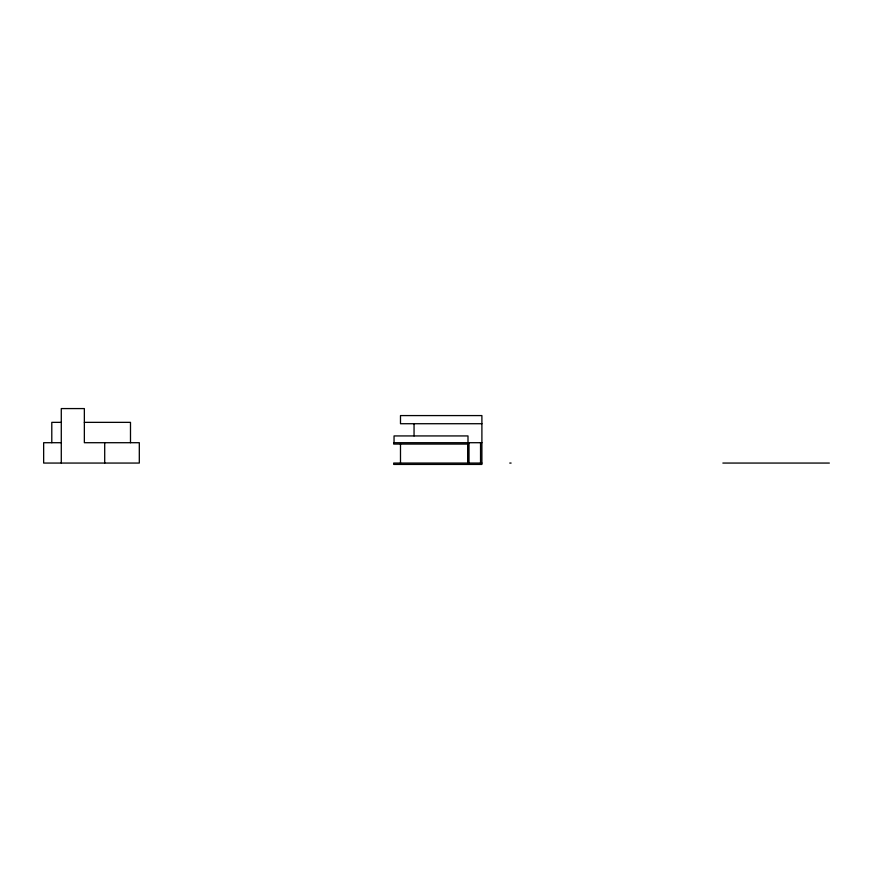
<?xml version="1.0" encoding="UTF-8"?>
<svg xmlns="http://www.w3.org/2000/svg" width="873" height="873" viewBox="0 0 873 873"><rect width="100%" height="100%" fill="white"/><g stroke="black" fill="none" stroke-linecap="round" stroke-linejoin="round"><path stroke-width="1.31" d="M61.285 422.357L51.791 422.357L51.791 442.709M84.354 422.357L130.492 422.357L130.492 442.709M481.896 423.721L400.489 423.721L400.489 415.581L481.896 415.581L481.896 464.425L393.701 464.425L393.701 463.061L481.896 463.061M61.285 442.709L43.65 442.709L43.65 463.061L139.309 463.061L139.309 442.709L84.354 442.709L84.354 408.575L61.285 408.575L61.285 463.061M481.896 442.709L393.701 442.709L393.701 444.073L468.332 444.073M509.756 463.061L511.109 463.061M722.855 463.061L829.35 463.061M480.543 442.709L480.543 463.061M469.008 442.709L469.008 463.061M468.332 442.709L468.332 463.061M467.993 442.709L467.993 435.933L394.05 435.933L394.05 442.709M467.655 442.709L467.655 463.061M414.053 423.721L414.053 435.933M400.489 444.073L400.489 463.061M104.705 442.709L104.705 463.061"/></g></svg>
